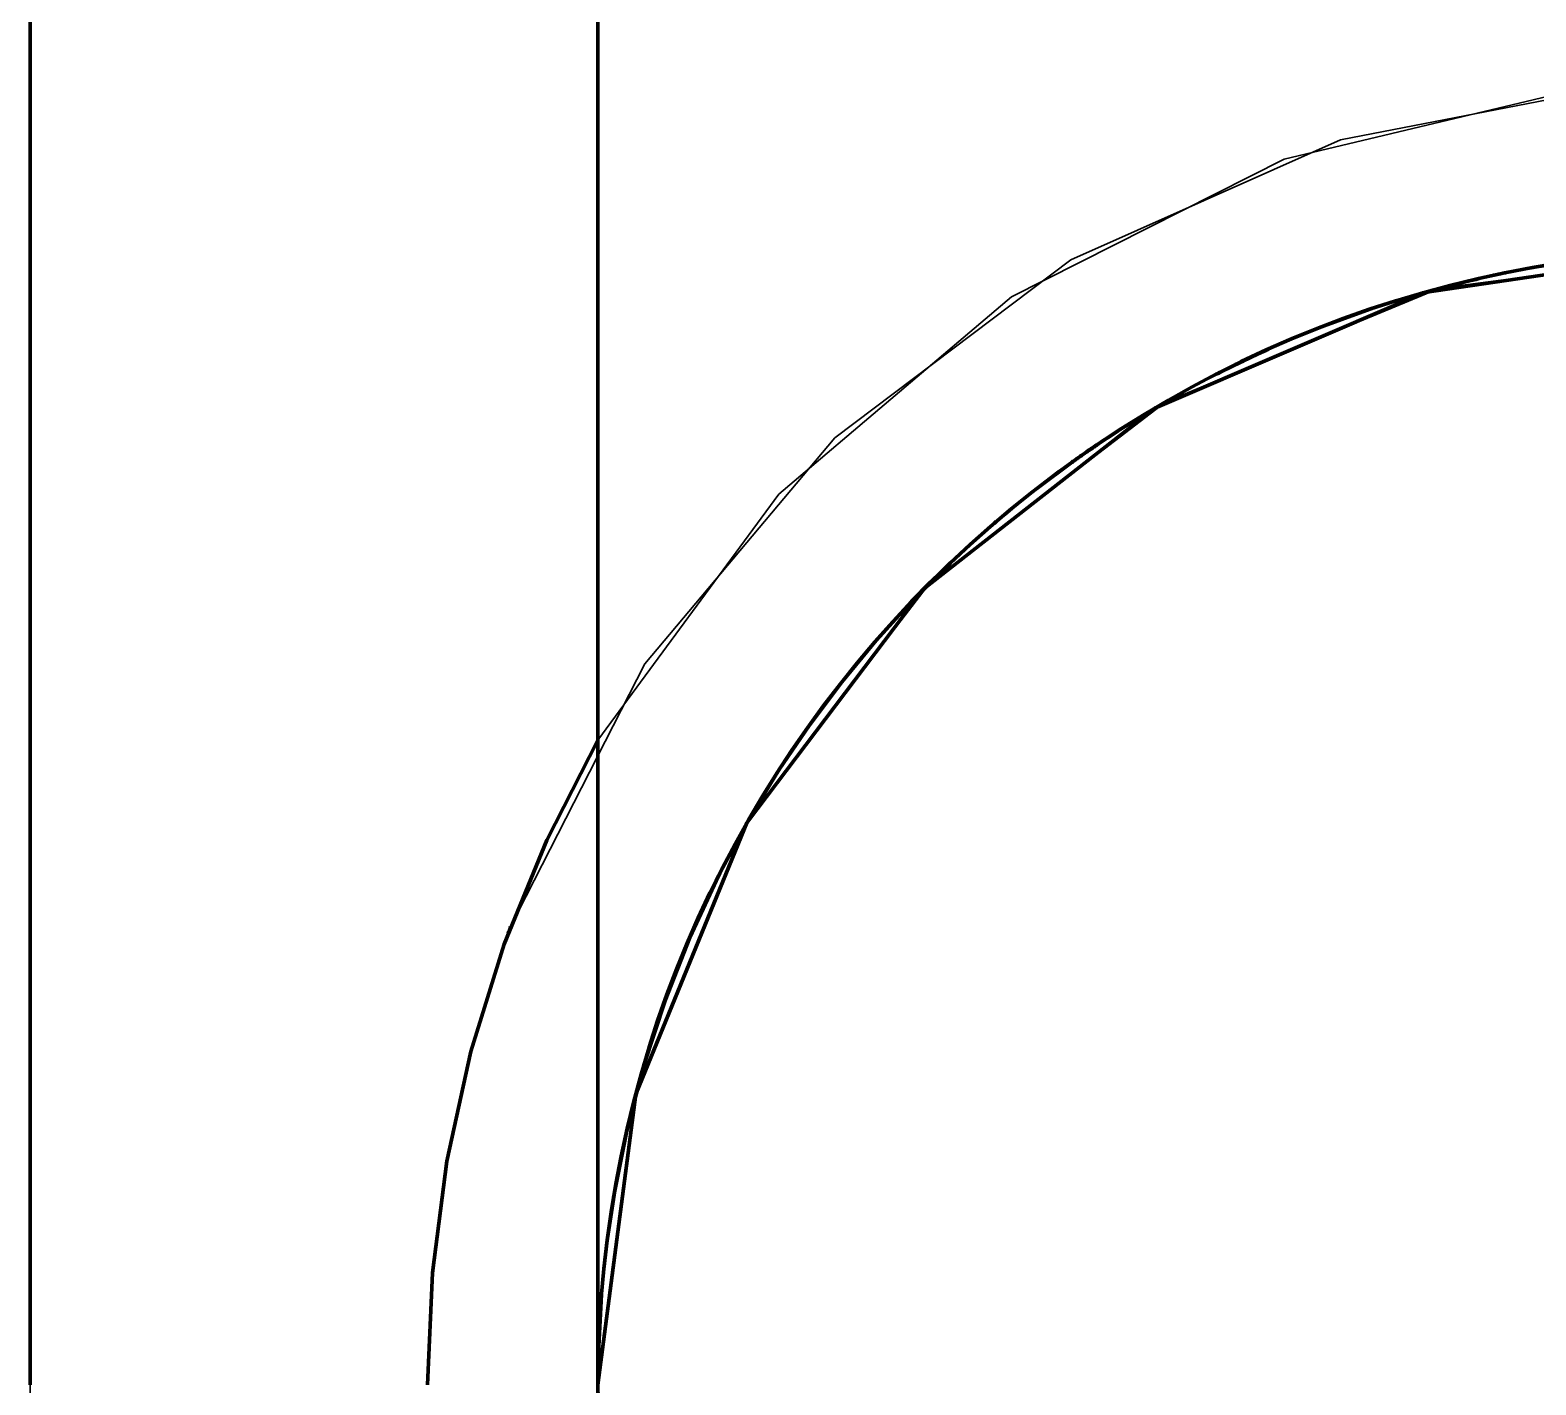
# Model space of a CAD drawing. Header units: millimetres. Extents: x 0 to 2382, y 0 to 420.
# Drawn here: x 188 to 188.2652, y 124 to 124.2387 of the extents above; entities that cross this region are included whole.
import ezdxf

# ---------------------------------------------------------------- set-up
doc = ezdxf.new("R2010")
doc.units = ezdxf.units.MM
doc.linetypes.add('IRAM-E-TRAZOS', pattern=[5, 4, -1])
doc.layers.add('01-VISIBLE', color=7, linetype='CONTINUOUS', lineweight=70)
doc.layers.add('02-OCULTA', color=4, linetype='IRAM-E-TRAZOS', lineweight=35)

msp = doc.modelspace()

# ---------------------------------------------------------------- linework, layer by layer
at = {"layer": '01-VISIBLE'}
for points in [[(188, 124.75), (188, 124.7), (188, 124.65), (188, 124.6), (188, 124.55), (188, 124.5), (188, 124.45), (188, 124.4), (188, 124.35), (188, 124.3), (188, 124.25), (188, 124.2), (188, 124.15), (188, 124.1), (188, 124.05), (188, 124)], [(188.1, 124.48), (188.1, 124.42947), (188.1, 124.37895), (188.1, 124.32842), (188.1, 124.27789), (188.1, 124.22737), (188.1, 124.17684), (188.1, 124.12632), (188.1, 124.07579), (188.1, 124.02526), (188.1, 123.97474), (188.1, 123.92421), (188.1, 123.87368), (188.1, 123.82316), (188.1, 123.77263), (188.1, 123.72211), (188.1, 123.67158), (188.1, 123.62105), (188.1, 123.57053), (188.1, 123.52)], [(188.1, 124.48), (188.1, 124.42667), (188.1, 124.37333), (188.1, 124.32), (188.1, 124.26667), (188.1, 124.21333), (188.1, 124.16), (188.1, 124.10667), (188.1, 124.05333), (188.1, 124)], [(188.1, 124), (188.10667, 124.05123), (188.12624, 124.09904), (188.15741, 124.14024), (188.19809, 124.17209), (188.24557, 124.19245), (188.29668, 124.19997)], [(188.2673, 124.19731), (188.26664, 124.1972), (188.26598, 124.19709), (188.26533, 124.19697), (188.26467, 124.19685), (188.26401, 124.19674), (188.26336, 124.19662)], [(188.25405, 124.19465), (188.25403, 124.19465), (188.25402, 124.19464), (188.25401, 124.19464), (188.254, 124.19464), (188.25398, 124.19463), (188.25397, 124.19463)], [(188.25725, 124.19538), (188.25672, 124.19526), (188.25618, 124.19514), (188.25565, 124.19502), (188.25511, 124.1949), (188.25458, 124.19477), (188.25405, 124.19465)], [(188.25979, 124.19592), (188.25937, 124.19583), (188.25896, 124.19574), (188.25854, 124.19566), (188.25812, 124.19557), (188.25771, 124.19548), (188.25729, 124.19539)], [(188.26333, 124.19661), (188.26332, 124.19661), (188.26331, 124.19661), (188.26331, 124.1966), (188.2633, 124.1966), (188.26329, 124.1966), (188.26329, 124.1966)], [(188.24534, 124.19239), (188.24534, 124.19239), (188.24534, 124.19239), (188.24534, 124.19239), (188.24534, 124.19239), (188.24534, 124.19239), (188.24534, 124.19239)], [(188.24541, 124.1924), (188.24541, 124.1924), (188.24541, 124.1924), (188.24541, 124.1924), (188.24541, 124.1924), (188.24541, 124.1924), (188.2454, 124.1924)], [(188.24913, 124.19342), (188.24854, 124.19327), (188.24794, 124.19311), (188.24734, 124.19294), (188.24675, 124.19278), (188.24616, 124.19262), (188.24556, 124.19245)], [(188.24917, 124.19343), (188.24916, 124.19343), (188.24916, 124.19343), (188.24915, 124.19343), (188.24915, 124.19343), (188.24914, 124.19342), (188.24913, 124.19342)], [(188.25073, 124.19384), (188.25073, 124.19384), (188.25073, 124.19384), (188.25073, 124.19384), (188.25073, 124.19384), (188.25073, 124.19384), (188.25073, 124.19384)], [(188.25083, 124.19386), (188.25083, 124.19386), (188.25083, 124.19386), (188.25083, 124.19386), (188.25083, 124.19386), (188.25083, 124.19386), (188.25083, 124.19386)], [(188.21761, 124.18224), (188.21627, 124.18163), (188.21494, 124.18101), (188.21362, 124.18038), (188.2123, 124.17974), (188.21098, 124.1791), (188.20967, 124.17844)], [(188.21794, 124.18239), (188.21789, 124.18237), (188.21785, 124.18235), (188.2178, 124.18233), (188.21776, 124.18231), (188.21771, 124.18229), (188.21767, 124.18227)], [(188.21799, 124.18241), (188.21799, 124.18241), (188.21799, 124.18241), (188.21799, 124.18241), (188.21799, 124.18241), (188.21799, 124.18241), (188.21799, 124.18241)], [(188.21808, 124.18245), (188.21808, 124.18245), (188.21808, 124.18245), (188.21808, 124.18245), (188.21808, 124.18245), (188.21808, 124.18245), (188.21808, 124.18245)], [(188.20914, 124.17817), (188.20912, 124.17816), (188.20911, 124.17815), (188.20909, 124.17815), (188.20908, 124.17814), (188.20906, 124.17813), (188.20904, 124.17812)], [(188.20946, 124.17833), (188.20941, 124.17831), (188.20936, 124.17828), (188.20931, 124.17825), (188.20926, 124.17823), (188.2092, 124.1782), (188.20915, 124.17818)], [(188.20966, 124.17844), (188.20963, 124.17842), (188.2096, 124.1784), (188.20956, 124.17839), (188.20953, 124.17837), (188.2095, 124.17835), (188.20947, 124.17834)], [(188.18766, 124.16547), (188.18755, 124.16539), (188.18743, 124.16531), (188.18731, 124.16523), (188.1872, 124.16515), (188.18708, 124.16507), (188.18697, 124.16499)], [(188.18787, 124.16561), (188.18783, 124.16559), (188.1878, 124.16556), (188.18777, 124.16554), (188.18773, 124.16552), (188.1877, 124.1655), (188.18767, 124.16547)], [(188.18787, 124.16561), (188.18787, 124.16561), (188.18787, 124.16561), (188.18787, 124.16561), (188.18787, 124.16561), (188.18787, 124.16561), (188.18787, 124.16561)], [(188.19161, 124.16809), (188.191, 124.16768), (188.19038, 124.16728), (188.18976, 124.16687), (188.18915, 124.16647), (188.18853, 124.16606), (188.18792, 124.16564)], [(188.18391, 124.16286), (188.18391, 124.16286), (188.18391, 124.16286), (188.18391, 124.16286), (188.18391, 124.16286), (188.18391, 124.16286), (188.18391, 124.16286)], [(188.18406, 124.16297), (188.18405, 124.16296), (188.18403, 124.16295), (188.18402, 124.16294), (188.18401, 124.16293), (188.18399, 124.16292), (188.18398, 124.16291)], [(188.18421, 124.16307), (188.18421, 124.16307), (188.18421, 124.16307), (188.18421, 124.16307), (188.18421, 124.16307), (188.18421, 124.16307), (188.18421, 124.16307)], [(188.18436, 124.16318), (188.18435, 124.16317), (188.18433, 124.16316), (188.18431, 124.16314), (188.18429, 124.16313), (188.18428, 124.16312), (188.18426, 124.16311)], [(188.18452, 124.16329), (188.18452, 124.16329), (188.18452, 124.16329), (188.18452, 124.16329), (188.18452, 124.16329), (188.18452, 124.16329), (188.18452, 124.16329)], [(188.18467, 124.1634), (188.18465, 124.16338), (188.18462, 124.16337), (188.1846, 124.16335), (188.18458, 124.16334), (188.18456, 124.16332), (188.18454, 124.1633)], [(188.18482, 124.16351), (188.18482, 124.1635), (188.18482, 124.1635), (188.18482, 124.1635), (188.18482, 124.1635), (188.18482, 124.1635), (188.18482, 124.1635)], [(188.18513, 124.16372), (188.1851, 124.1637), (188.18508, 124.16368), (188.18505, 124.16367), (188.18503, 124.16365), (188.185, 124.16363), (188.18497, 124.16361)], [(188.18528, 124.16383), (188.18528, 124.16383), (188.18528, 124.16383), (188.18528, 124.16383), (188.18528, 124.16383), (188.18528, 124.16383), (188.18528, 124.16383)], [(188.18543, 124.16393), (188.18542, 124.16393), (188.18541, 124.16392), (188.1854, 124.16391), (188.18539, 124.16391), (188.18538, 124.1639), (188.18537, 124.16389)], [(188.18559, 124.16404), (188.18559, 124.16404), (188.18559, 124.16404), (188.18559, 124.16404), (188.18559, 124.16404), (188.18559, 124.16404), (188.18559, 124.16404)], [(188.18574, 124.16415), (188.18573, 124.16414), (188.18571, 124.16413), (188.1857, 124.16412), (188.18568, 124.16411), (188.18567, 124.1641), (188.18565, 124.16409)], [(188.18589, 124.16426), (188.18589, 124.16426), (188.18589, 124.16426), (188.18589, 124.16426), (188.18589, 124.16426), (188.18589, 124.16426), (188.18589, 124.16426)], [(188.18647, 124.16465), (188.18638, 124.16459), (188.18629, 124.16453), (188.1862, 124.16447), (188.18611, 124.16441), (188.18602, 124.16435), (188.18594, 124.16428)], [(188.18691, 124.16496), (188.18684, 124.16491), (188.18677, 124.16486), (188.18671, 124.16482), (188.18664, 124.16477), (188.18657, 124.16472), (188.1865, 124.16467)], [(188.18069, 124.16051), (188.18068, 124.16051), (188.18068, 124.16051), (188.18067, 124.1605), (188.18067, 124.1605), (188.18066, 124.16049), (188.18065, 124.16049)], [(188.18096, 124.16072), (188.18092, 124.16068), (188.18087, 124.16065), (188.18083, 124.16062), (188.18079, 124.16059), (188.18074, 124.16055), (188.1807, 124.16052)], [(188.18123, 124.16092), (188.18119, 124.16089), (188.18115, 124.16085), (188.1811, 124.16082), (188.18106, 124.16079), (188.18102, 124.16076), (188.18098, 124.16073)], [(188.18135, 124.161), (188.18133, 124.16099), (188.18132, 124.16098), (188.1813, 124.16097), (188.18129, 124.16096), (188.18127, 124.16094), (188.18125, 124.16093)], [(188.1815, 124.16111), (188.1815, 124.16111), (188.1815, 124.16111), (188.1815, 124.16111), (188.1815, 124.16111), (188.1815, 124.16111), (188.1815, 124.16111)], [(188.18165, 124.16122), (188.18165, 124.16122), (188.18165, 124.16122), (188.18165, 124.16122), (188.18165, 124.16122), (188.18165, 124.16122), (188.18165, 124.16122)], [(188.1818, 124.16133), (188.1818, 124.16133), (188.1818, 124.16133), (188.1818, 124.16133), (188.1818, 124.16133), (188.1818, 124.16133), (188.1818, 124.16133)], [(188.18195, 124.16144), (188.18195, 124.16144), (188.18195, 124.16144), (188.18195, 124.16144), (188.18195, 124.16144), (188.18195, 124.16144), (188.18195, 124.16144)], [(188.1821, 124.16155), (188.1821, 124.16155), (188.1821, 124.16155), (188.1821, 124.16155), (188.1821, 124.16155), (188.1821, 124.16155), (188.1821, 124.16155)], [(188.18225, 124.16166), (188.18225, 124.16166), (188.18225, 124.16166), (188.18225, 124.16166), (188.18225, 124.16166), (188.18225, 124.16166), (188.18225, 124.16166)], [(188.1824, 124.16177), (188.1824, 124.16177), (188.1824, 124.16177), (188.1824, 124.16177), (188.1824, 124.16177), (188.1824, 124.16177), (188.1824, 124.16177)], [(188.18255, 124.16188), (188.18255, 124.16188), (188.18255, 124.16188), (188.18255, 124.16188), (188.18255, 124.16188), (188.18255, 124.16188), (188.18255, 124.16188)], [(188.1827, 124.16199), (188.1827, 124.16199), (188.1827, 124.16199), (188.1827, 124.16199), (188.1827, 124.16199), (188.1827, 124.16199), (188.1827, 124.16199)], [(188.18285, 124.1621), (188.18285, 124.1621), (188.18285, 124.1621), (188.18285, 124.1621), (188.18285, 124.1621), (188.18285, 124.1621), (188.18285, 124.1621)], [(188.183, 124.16221), (188.183, 124.16221), (188.183, 124.16221), (188.183, 124.16221), (188.183, 124.16221), (188.183, 124.16221), (188.183, 124.16221)], [(188.18315, 124.16231), (188.18315, 124.16231), (188.18315, 124.16231), (188.18315, 124.16231), (188.18315, 124.16231), (188.18315, 124.16231), (188.18315, 124.16231)], [(188.18376, 124.16275), (188.1837, 124.16271), (188.18365, 124.16267), (188.18359, 124.16263), (188.18354, 124.16259), (188.18348, 124.16255), (188.18343, 124.16251)], [(188.1757, 124.15668), (188.17478, 124.15595), (188.17386, 124.15521), (188.17295, 124.15446), (188.17204, 124.15371), (188.17114, 124.15295), (188.17024, 124.15219)], [(188.17023, 124.15218), (188.17015, 124.15211), (188.17006, 124.15204), (188.16998, 124.15197), (188.1699, 124.1519), (188.16982, 124.15183), (188.16974, 124.15176)], [(188.16207, 124.14483), (188.15536, 124.13813), (188.14898, 124.13112), (188.14293, 124.12381), (188.13724, 124.11623), (188.13192, 124.10839), (188.12697, 124.1003)], [(188.1, 124.11358), (188.09098, 124.09596), (188.0835, 124.07764), (188.07763, 124.05874), (188.0734, 124.0394), (188.07085, 124.01977), (188.07, 124)], [(188.12692, 124.10021), (188.12124, 124.08968), (188.11619, 124.07883), (188.11181, 124.0677), (188.10809, 124.05632), (188.10507, 124.04474), (188.10274, 124.033)], [(188.08462, 124.0807), (188.08455, 124.0805), (188.08447, 124.0803), (188.0844, 124.0801), (188.08432, 124.0799), (188.08425, 124.0797), (188.08418, 124.0795)], [(188.08289, 124.0759), (188.08289, 124.0759), (188.08288, 124.0759), (188.08288, 124.0759), (188.08288, 124.0759), (188.08288, 124.0759), (188.08288, 124.0759)], [(188.10176, 124.02645), (188.10175, 124.02641), (188.10175, 124.02638), (188.10174, 124.02635), (188.10174, 124.02632), (188.10174, 124.02629), (188.10173, 124.02626)], [(188.10173, 124.02622), (188.10173, 124.02622), (188.10173, 124.02622), (188.10173, 124.02622), (188.10173, 124.02621), (188.10173, 124.02621), (188.10173, 124.02621)], [(188.07, 124.00136), (188.07, 124.00136), (188.07, 124.00136), (188.07, 124.00136), (188.07, 124.00136), (188.07, 124.00136), (188.07, 124.00136)], [(188.1, 124.00128), (188.1, 124.00107), (188.1, 124.00085), (188.1, 124.00064), (188.1, 124.00043), (188.1, 124.00021), (188.1, 124)]]:
    msp.add_lwpolyline(points, dxfattribs=at)
msp.add_circle((188.3, 124), 0.2, dxfattribs=at)
at = {"layer": '02-OCULTA'}
for points in [[(188, 123.75), (188, 123.8), (188, 123.85), (188, 123.9), (188, 123.95), (188, 124), (188, 124.05), (188, 124.1), (188, 124.15), (188, 124.2), (188, 124.25), (188, 124.3), (188, 124.35), (188, 124.4), (188, 124.45), (188, 124.5), (188, 124.55), (188, 124.6), (188, 124.65), (188, 124.7), (188, 124.75)], [(188, 123.74615), (188, 123.79692), (188, 123.84769), (188, 123.89846), (188, 123.94923), (188, 124), (188, 124.05077), (188, 124.10154), (188, 124.15231), (188, 124.20308), (188, 124.25385), (188, 124.30462), (188, 124.35538), (188, 124.40615), (188, 124.45692), (188, 124.50769), (188, 124.55846), (188, 124.60923), (188, 124.66), (188, 124.71077)], [(188, 124.71077), (188, 124.66), (188, 124.60923), (188, 124.55846), (188, 124.50769), (188, 124.45692), (188, 124.40615), (188, 124.35538), (188, 124.30462), (188, 124.25385), (188, 124.20308), (188, 124.15231), (188, 124.10154), (188, 124.05077), (188, 124)], [(188.5, 124.11358), (188.46936, 124.15562), (188.43006, 124.1897), (188.3841, 124.21407), (188.33384, 124.2275), (188.28185, 124.22928), (188.23079, 124.21934), (188.18327, 124.19818), (188.14172, 124.16687), (188.10827, 124.12704), (188.08462, 124.0807)], [(188.5, 124.11358), (188.46817, 124.15691), (188.42715, 124.19166), (188.37918, 124.21594), (188.32688, 124.22842), (188.27312, 124.22842), (188.22082, 124.21594), (188.17285, 124.19166), (188.13183, 124.15691), (188.1, 124.11358)], [(188.3, 124.2), (188.24824, 124.19319), (188.2, 124.17321), (188.15858, 124.14142), (188.12679, 124.1), (188.10681, 124.05176), (188.1, 124)], [(188.1, 124), (188.10681, 124.05176), (188.12679, 124.1), (188.15858, 124.14142), (188.2, 124.17321), (188.24824, 124.19319), (188.3, 124.2)], [(188.25397, 124.19463), (188.25345, 124.19451), (188.25292, 124.19438), (188.2524, 124.19425), (188.25188, 124.19412), (188.25136, 124.19399), (188.25083, 124.19386)], [(188.25405, 124.19465), (188.25405, 124.19465), (188.25405, 124.19465), (188.25405, 124.19465), (188.25405, 124.19465), (188.25405, 124.19465), (188.25405, 124.19465)], [(188.25729, 124.19539), (188.25728, 124.19539), (188.25728, 124.19538), (188.25727, 124.19538), (188.25727, 124.19538), (188.25726, 124.19538), (188.25725, 124.19538)], [(188.26329, 124.1966), (188.2627, 124.19649), (188.26212, 124.19638), (188.26154, 124.19627), (188.26095, 124.19615), (188.26037, 124.19603), (188.25979, 124.19592)], [(188.26336, 124.19662), (188.26335, 124.19661), (188.26335, 124.19661), (188.26334, 124.19661), (188.26334, 124.19661), (188.26333, 124.19661), (188.26333, 124.19661)], [(188.24534, 124.19239), (188.2407, 124.19101), (188.2361, 124.18952), (188.23153, 124.18791), (188.227, 124.1862), (188.22252, 124.18438), (188.21808, 124.18245)], [(188.2454, 124.1924), (188.24539, 124.1924), (188.24538, 124.1924), (188.24537, 124.1924), (188.24536, 124.19239), (188.24535, 124.19239), (188.24534, 124.19239)], [(188.24556, 124.19245), (188.24554, 124.19244), (188.24551, 124.19243), (188.24548, 124.19243), (188.24546, 124.19242), (188.24543, 124.19241), (188.24541, 124.1924)], [(188.24913, 124.19342), (188.24913, 124.19342), (188.24913, 124.19342), (188.24913, 124.19342), (188.24913, 124.19342), (188.24913, 124.19342), (188.24913, 124.19342)], [(188.25073, 124.19384), (188.25047, 124.19377), (188.25021, 124.1937), (188.24995, 124.19364), (188.24969, 124.19357), (188.24943, 124.1935), (188.24917, 124.19343)], [(188.25083, 124.19386), (188.25082, 124.19386), (188.2508, 124.19385), (188.25078, 124.19385), (188.25076, 124.19384), (188.25075, 124.19384), (188.25073, 124.19384)], [(188.21767, 124.18227), (188.21766, 124.18226), (188.21765, 124.18226), (188.21764, 124.18225), (188.21763, 124.18225), (188.21762, 124.18225), (188.21761, 124.18224)], [(188.21799, 124.18241), (188.21798, 124.18241), (188.21797, 124.1824), (188.21796, 124.1824), (188.21796, 124.1824), (188.21795, 124.18239), (188.21794, 124.18239)], [(188.21808, 124.18245), (188.21806, 124.18244), (188.21805, 124.18244), (188.21803, 124.18243), (188.21802, 124.18243), (188.21801, 124.18242), (188.21799, 124.18241)], [(188.20904, 124.17812), (188.20607, 124.17657), (188.20312, 124.17497), (188.2002, 124.17332), (188.19731, 124.17162), (188.19445, 124.16988), (188.19161, 124.16809)], [(188.20915, 124.17818), (188.20915, 124.17817), (188.20915, 124.17817), (188.20915, 124.17817), (188.20914, 124.17817), (188.20914, 124.17817), (188.20914, 124.17817)], [(188.20947, 124.17834), (188.20946, 124.17833), (188.20946, 124.17833), (188.20946, 124.17833), (188.20946, 124.17833), (188.20946, 124.17833), (188.20946, 124.17833)], [(188.20967, 124.17844), (188.20967, 124.17844), (188.20967, 124.17844), (188.20967, 124.17844), (188.20966, 124.17844), (188.20966, 124.17844), (188.20966, 124.17844)], [(188.18767, 124.16547), (188.18767, 124.16547), (188.18767, 124.16547), (188.18766, 124.16547), (188.18766, 124.16547), (188.18766, 124.16547), (188.18766, 124.16547)], [(188.18792, 124.16564), (188.18791, 124.16564), (188.1879, 124.16563), (188.1879, 124.16563), (188.18789, 124.16562), (188.18788, 124.16562), (188.18787, 124.16561)], [(188.18787, 124.16561), (188.18787, 124.16561), (188.18787, 124.16561), (188.18787, 124.16561), (188.18787, 124.16561), (188.18787, 124.16561), (188.18787, 124.16561)], [(188.18391, 124.16286), (188.18388, 124.16284), (188.18386, 124.16282), (188.18383, 124.1628), (188.18381, 124.16279), (188.18378, 124.16277), (188.18376, 124.16275)], [(188.18398, 124.16291), (188.18397, 124.1629), (188.18396, 124.16289), (188.18394, 124.16288), (188.18393, 124.16287), (188.18392, 124.16287), (188.18391, 124.16286)], [(188.18421, 124.16307), (188.18419, 124.16306), (188.18416, 124.16304), (188.18414, 124.16302), (188.18411, 124.163), (188.18408, 124.16298), (188.18406, 124.16297)], [(188.18426, 124.16311), (188.18425, 124.1631), (188.18424, 124.1631), (188.18423, 124.16309), (188.18423, 124.16308), (188.18422, 124.16308), (188.18421, 124.16307)], [(188.18452, 124.16329), (188.18449, 124.16327), (188.18447, 124.16325), (188.18444, 124.16324), (188.18441, 124.16322), (188.18439, 124.1632), (188.18436, 124.16318)], [(188.18454, 124.1633), (188.18453, 124.1633), (188.18453, 124.1633), (188.18453, 124.1633), (188.18452, 124.16329), (188.18452, 124.16329), (188.18452, 124.16329)], [(188.18482, 124.1635), (188.18479, 124.16348), (188.18477, 124.16347), (188.18474, 124.16345), (188.18472, 124.16343), (188.18469, 124.16341), (188.18467, 124.1634)], [(188.18497, 124.16361), (188.18495, 124.16359), (188.18492, 124.16358), (188.1849, 124.16356), (188.18487, 124.16354), (188.18485, 124.16352), (188.18482, 124.16351)], [(188.18528, 124.16383), (188.18525, 124.16381), (188.18523, 124.16379), (188.1852, 124.16377), (188.18518, 124.16376), (188.18515, 124.16374), (188.18513, 124.16372)], [(188.18537, 124.16389), (188.18536, 124.16388), (188.18534, 124.16387), (188.18533, 124.16386), (188.18531, 124.16385), (188.1853, 124.16384), (188.18528, 124.16383)], [(188.18559, 124.16404), (188.18556, 124.16402), (188.18554, 124.16401), (188.18551, 124.16399), (188.18549, 124.16397), (188.18546, 124.16395), (188.18543, 124.16393)], [(188.18565, 124.16409), (188.18564, 124.16408), (188.18563, 124.16407), (188.18562, 124.16407), (188.18561, 124.16406), (188.1856, 124.16405), (188.18559, 124.16404)], [(188.18589, 124.16426), (188.18587, 124.16424), (188.18584, 124.16422), (188.18582, 124.1642), (188.18579, 124.16418), (188.18577, 124.16417), (188.18574, 124.16415)], [(188.18594, 124.16428), (188.18593, 124.16428), (188.18592, 124.16427), (188.18592, 124.16427), (188.18591, 124.16427), (188.1859, 124.16426), (188.18589, 124.16426)], [(188.1865, 124.16467), (188.18649, 124.16467), (188.18649, 124.16467), (188.18648, 124.16466), (188.18648, 124.16466), (188.18647, 124.16466), (188.18647, 124.16465)], [(188.18697, 124.16499), (188.18696, 124.16499), (188.18695, 124.16498), (188.18694, 124.16498), (188.18693, 124.16497), (188.18692, 124.16496), (188.18691, 124.16496)], [(188.18065, 124.16049), (188.17982, 124.15987), (188.17899, 124.15924), (188.17816, 124.1586), (188.17734, 124.15797), (188.17651, 124.15733), (188.1757, 124.15668)], [(188.1807, 124.16052), (188.1807, 124.16052), (188.1807, 124.16052), (188.18069, 124.16052), (188.18069, 124.16052), (188.18069, 124.16052), (188.18069, 124.16051)], [(188.18098, 124.16073), (188.18097, 124.16073), (188.18097, 124.16072), (188.18097, 124.16072), (188.18097, 124.16072), (188.18096, 124.16072), (188.18096, 124.16072)], [(188.18125, 124.16093), (188.18125, 124.16093), (188.18125, 124.16093), (188.18124, 124.16092), (188.18124, 124.16092), (188.18124, 124.16092), (188.18123, 124.16092)], [(188.1815, 124.16111), (188.18147, 124.16109), (188.18145, 124.16107), (188.18142, 124.16106), (188.1814, 124.16104), (188.18137, 124.16102), (188.18135, 124.161)], [(188.18165, 124.16122), (188.18162, 124.1612), (188.1816, 124.16118), (188.18157, 124.16117), (188.18155, 124.16115), (188.18152, 124.16113), (188.1815, 124.16111)], [(188.1818, 124.16133), (188.18177, 124.16131), (188.18175, 124.16129), (188.18172, 124.16128), (188.1817, 124.16126), (188.18167, 124.16124), (188.18165, 124.16122)], [(188.18195, 124.16144), (188.18192, 124.16142), (188.1819, 124.1614), (188.18187, 124.16139), (188.18185, 124.16137), (188.18182, 124.16135), (188.1818, 124.16133)], [(188.1821, 124.16155), (188.18207, 124.16153), (188.18205, 124.16151), (188.18202, 124.1615), (188.182, 124.16148), (188.18197, 124.16146), (188.18195, 124.16144)], [(188.18225, 124.16166), (188.18222, 124.16164), (188.1822, 124.16162), (188.18217, 124.16161), (188.18215, 124.16159), (188.18212, 124.16157), (188.1821, 124.16155)], [(188.1824, 124.16177), (188.18237, 124.16175), (188.18235, 124.16173), (188.18232, 124.16171), (188.1823, 124.1617), (188.18227, 124.16168), (188.18225, 124.16166)], [(188.18255, 124.16188), (188.18252, 124.16186), (188.1825, 124.16184), (188.18247, 124.16182), (188.18245, 124.16181), (188.18242, 124.16179), (188.1824, 124.16177)], [(188.1827, 124.16199), (188.18267, 124.16197), (188.18265, 124.16195), (188.18262, 124.16193), (188.1826, 124.16192), (188.18257, 124.1619), (188.18255, 124.16188)], [(188.18285, 124.1621), (188.18282, 124.16208), (188.1828, 124.16206), (188.18277, 124.16204), (188.18275, 124.16202), (188.18272, 124.16201), (188.1827, 124.16199)], [(188.183, 124.16221), (188.18297, 124.16219), (188.18295, 124.16217), (188.18292, 124.16215), (188.1829, 124.16213), (188.18287, 124.16212), (188.18285, 124.1621)], [(188.18315, 124.16231), (188.18312, 124.1623), (188.1831, 124.16228), (188.18307, 124.16226), (188.18305, 124.16224), (188.18302, 124.16222), (188.183, 124.16221)], [(188.18343, 124.16251), (188.18338, 124.16248), (188.18333, 124.16245), (188.18329, 124.16241), (188.18324, 124.16238), (188.1832, 124.16235), (188.18315, 124.16231)], [(188.16974, 124.15176), (188.16843, 124.15063), (188.16714, 124.14949), (188.16586, 124.14834), (188.16458, 124.14718), (188.16332, 124.14601), (188.16207, 124.14483)], [(188.17024, 124.15219), (188.17024, 124.15219), (188.17024, 124.15219), (188.17024, 124.15219), (188.17023, 124.15219), (188.17023, 124.15218), (188.17023, 124.15218)], [(188.12697, 124.1003), (188.12696, 124.10029), (188.12695, 124.10027), (188.12694, 124.10026), (188.12694, 124.10024), (188.12693, 124.10023), (188.12692, 124.10021)], [(188.08418, 124.0795), (188.08396, 124.0789), (188.08374, 124.0783), (188.08352, 124.0777), (188.08331, 124.0771), (188.0831, 124.0765), (188.08289, 124.0759)], [(188.08288, 124.0759), (188.07904, 124.06383), (188.07586, 124.05158), (188.07336, 124.03916), (188.07155, 124.02663), (188.07043, 124.01402), (188.07, 124.00136)], [(188.10274, 124.033), (188.10256, 124.03191), (188.10239, 124.03082), (188.10222, 124.02973), (188.10206, 124.02863), (188.10191, 124.02754), (188.10176, 124.02645)], [(188.10173, 124.02621), (188.10122, 124.02208), (188.10081, 124.01793), (188.10047, 124.01377), (188.10023, 124.00961), (188.10007, 124.00545), (188.1, 124.00128)], [(188.10173, 124.02626), (188.10173, 124.02625), (188.10173, 124.02625), (188.10173, 124.02624), (188.10173, 124.02623), (188.10173, 124.02623), (188.10173, 124.02622)], [(188.07, 124.00136), (188.07, 124.00113), (188.07, 124.0009), (188.07, 124.00068), (188.07, 124.00045), (188.07, 124.00023), (188.07, 124)]]:
    msp.add_lwpolyline(points, dxfattribs=at)
msp.add_circle((188.3, 124), 0.2, dxfattribs=at)

doc.saveas('drawing.dxf')
